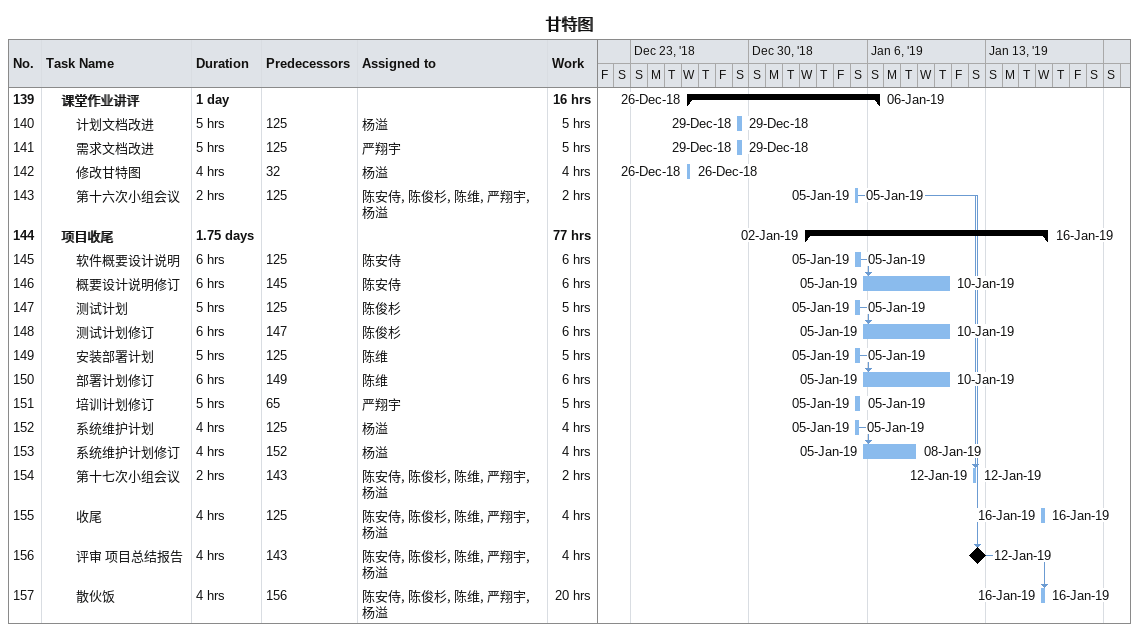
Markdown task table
甘特图

| ID | Level | Task | Duration | Start | Finish | Predecessors | Resources | Work (h) |
|---|---|---|---|---|---|---|---|---|
| 139 | 2 | **课堂作业讲评** | 1d | 2018-12-26 | 2019-01-06 |  |  | 16 |
| 140 | 3 | 计划文档改进 | 5h | 2018-12-29 | 2018-12-29 | 125 | 杨溢 | 5 |
| 141 | 3 | 需求文档改进 | 5h | 2018-12-29 | 2018-12-29 | 125 | 严翔宇 | 5 |
| 142 | 3 | 修改甘特图 | 4h | 2018-12-26 | 2018-12-26 | 32 | 杨溢 | 4 |
| 143 | 3 | 第十六次小组会议 | 2h | 2019-01-05 | 2019-01-05 | 125 | 陈安侍, 陈俊杉, 陈维, 严翔宇, 杨溢 | 2 |
| 144 | 2 | **项目收尾** | 1.75d | 2019-01-02 | 2019-01-16 |  |  | 77 |
| 145 | 3 | 软件概要设计说明 | 6h | 2019-01-05 | 2019-01-05 | 125 | 陈安侍 | 6 |
| 146 | 3 | 概要设计说明修订 | 6h | 2019-01-05 | 2019-01-10 | 145 | 陈安侍 | 6 |
| 147 | 3 | 测试计划 | 5h | 2019-01-05 | 2019-01-05 | 125 | 陈俊杉 | 5 |
| 148 | 3 | 测试计划修订 | 6h | 2019-01-05 | 2019-01-10 | 147 | 陈俊杉 | 6 |
| 149 | 3 | 安装部署计划 | 5h | 2019-01-05 | 2019-01-05 | 125 | 陈维 | 5 |
| 150 | 3 | 部署计划修订 | 6h | 2019-01-05 | 2019-01-10 | 149 | 陈维 | 6 |
| 151 | 3 | 培训计划修订 | 5h | 2019-01-05 | 2019-01-05 | 65 | 严翔宇 | 5 |
| 152 | 3 | 系统维护计划 | 4h | 2019-01-05 | 2019-01-05 | 125 | 杨溢 | 4 |
| 153 | 3 | 系统维护计划修订 | 4h | 2019-01-05 | 2019-01-08 | 152 | 杨溢 | 4 |
| 154 | 3 | 第十七次小组会议 | 2h | 2019-01-12 | 2019-01-12 | 143 | 陈安侍, 陈俊杉, 陈维, 严翔宇, 杨溢 | 2 |
| 155 | 3 | 收尾 | 4h | 2019-01-16 | 2019-01-16 | 125 | 陈安侍, 陈俊杉, 陈维, 严翔宇, 杨溢 | 4 |
| 156 | 3 | 评审 项目总结报告 | 4h | 2019-01-12 | 2019-01-12 | 143 | 陈安侍, 陈俊杉, 陈维, 严翔宇, 杨溢 | 4 |
| 157 | 3 | 散伙饭 | 4h | 2019-01-16 | 2019-01-16 | 156 | 陈安侍, 陈俊杉, 陈维, 严翔宇, 杨溢 | 20 |
